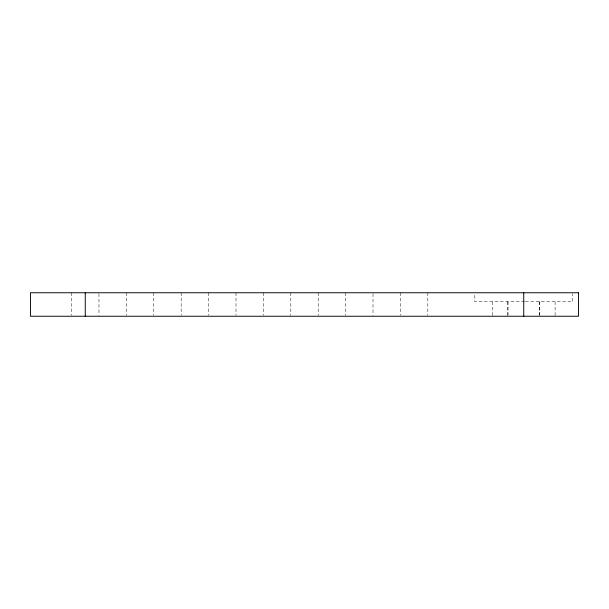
<?xml version="1.0" encoding="UTF-8"?>
<svg xmlns="http://www.w3.org/2000/svg" width="609" height="609" viewBox="0 0 609 609"><rect width="100%" height="100%" fill="white"/><g stroke="black" fill="none" stroke-linecap="round" stroke-linejoin="round"><path stroke-width="0.46" stroke-dasharray="3.04 2.28" d="M524.6 301.76L474.799 301.76L474.799 293.652M525.392 301.76L572.681 301.76L572.681 293.652M555.104 301.76L555.104 316.246M539.772 301.76L539.772 316.246M539.437 301.76L539.437 316.246M508.043 301.76L508.043 316.246M507.708 301.76L507.708 316.246M492.376 301.76L492.376 316.246M427.822 292.754L427.822 315.302M400.418 292.754L400.418 315.302M373.012 293.698L373.012 315.302M345.608 292.754L345.608 315.302M318.202 292.754L318.202 315.302M290.798 292.754L290.798 315.302M263.392 292.754L263.392 315.302M235.987 292.754L235.987 315.302M208.582 292.754L208.582 315.302M181.178 292.754L181.178 315.302M153.773 292.754L153.773 315.302M126.367 292.754L126.367 315.302M98.962 293.698L98.962 315.302M71.558 292.754L71.558 315.302"/><path stroke-width="0.91" d="M523.74 292.754L523.74 316.246M85.26 292.754L85.26 316.246M578.55 292.754L30.45 292.754L30.45 316.246L578.55 316.246L578.55 292.754"/></g></svg>
